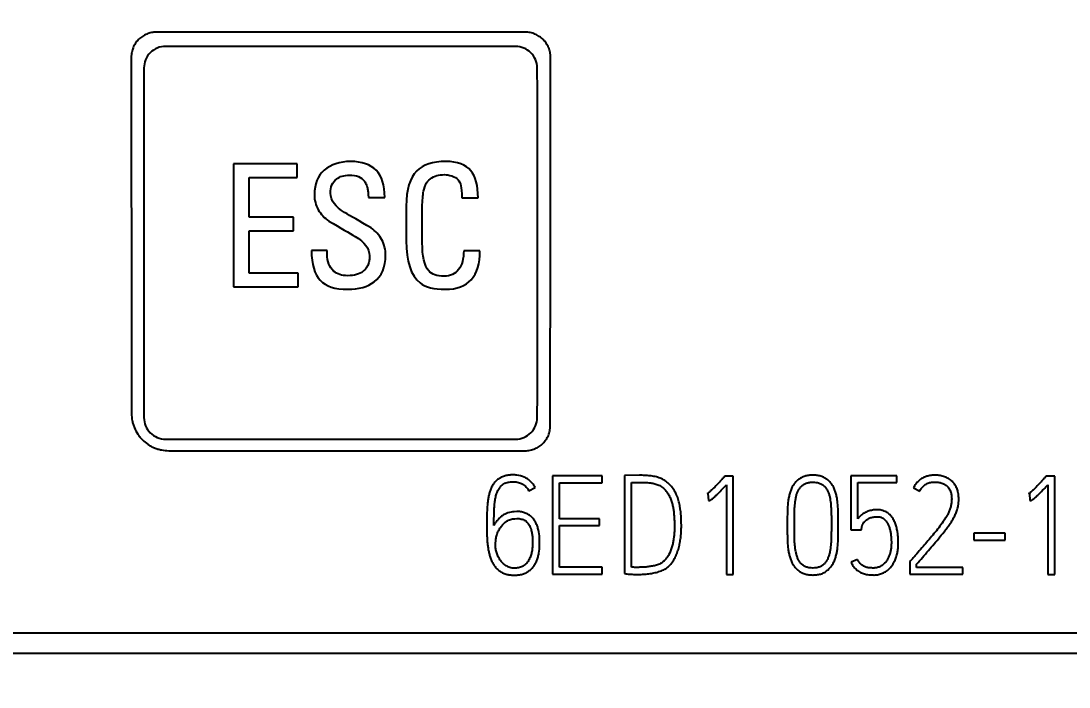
# Model space of a CAD drawing. Extents: x 0 to 420, y 0 to 297.
# Drawn here: x 132.59 to 149.58, y 166.62 to 177.43 of the extents above; entities that cross this region are included whole.
import ezdxf

# ---------------------------------------------------------------- set-up
doc = ezdxf.new("R2010")
doc.units = 0
doc.header["$LTSCALE"] = 23.1
for name, color, linetype in [('10000_FRONT', 7, 'CONTINUOUS'), ('10100_DIM_FRONT', 7, 'CONTINUOUS'), ('10500_FRONT_LABELING', 7, 'CONTINUOUS')]:
    doc.layers.add(name, color=color, linetype=linetype)
doc.styles.get("Standard").update_dxf_attribs({"font": 'txt', "width": 0.8})
doc.dimstyles.new('DIMSTYLE_1', dxfattribs={"dimtxt": 3.5, "dimasz": 3.5, "dimexe": 0.18, "dimexo": 0.0625, "dimgap": 0.09, "dimtad": 1, "dimtxsty": 'STANDARD', "dimcen": 0.09, "dimazin": 3, "dimtp": 0.05, "dimtm": 0.05, "dimtfac": 1, "dimtofl": 0, "dimtmove": 0, "dimatfit": 3, "dimtolj": 1})

# ---------------------------------------------------------------- blocks, each defined once
blk = doc.blocks.new('*D0')
at = {"layer": '10100_DIM_FRONT', "linetype": 'CONTINUOUS'}
for p, q in [((160.829689, 189.646967), (160.829689, 132.601665)), ((89.329689, 150.134374), (89.329689, 132.601665)), ((89.329689, 134.601665), (125.079689, 134.601665)), ((160.829689, 134.601665), (125.079689, 134.601665))]:
    blk.add_line(p, q, dxfattribs=at)
for points in [[(92.829689, 135.101665), (89.329689, 134.601665), (92.829689, 134.101665)], [(157.329689, 134.101665), (160.829689, 134.601665), (157.329689, 135.101665)]]:
    blk.add_solid(points, dxfattribs=at)
at = {"layer": '10100_DIM_FRONT', "linetype": 'CONTINUOUS', "width": 0.660714}
blk.add_text('71,5', height=3.5, dxfattribs=at).set_placement((121.635873, 135.476665))

msp = doc.modelspace()

# ---------------------------------------------------------------- linework, layer by layer
at = {"layer": '10000_FRONT', "color": 7, "linetype": 'CONTINUOUS'}
for p, q in [((140.77, 177.247), (134.79, 177.247)), ((140.613, 177.015), (134.938, 177.015)), ((140.965, 176.28), (140.963, 176.667)), ((140.963, 170.989), (140.965, 171.374)), ((134.938, 170.641), (140.613, 170.641)), ((134.99, 170.454), (140.77, 170.454)), ((131.63, 167.501), (160.83, 167.501)), ((96.03, 167.167), (160.83, 167.167))]:
    msp.add_line(p, q, dxfattribs=at)
for points, knots in [([(134.79, 177.247), (134.763, 177.247), (134.736, 177.244), (134.697, 177.236), (134.684, 177.233), (134.658, 177.225), (134.646, 177.221), (134.609, 177.205), (134.585, 177.193), (134.552, 177.17), (134.541, 177.163), (134.52, 177.145), (134.51, 177.137), (134.482, 177.108), (134.465, 177.088), (134.443, 177.054), (134.436, 177.043), (134.423, 177.019), (134.417, 177.007), (134.407, 176.982), (134.403, 176.97), (134.395, 176.944), (134.392, 176.931), (134.384, 176.892), (134.381, 176.865), (134.381, 176.838)], [0, 0, 0, 0, 0.125, 0.125, 0.1875, 0.1875, 0.25, 0.25, 0.375, 0.375, 0.4375, 0.4375, 0.5, 0.5, 0.625, 0.625, 0.6875, 0.6875, 0.75, 0.75, 0.8125, 0.8125, 0.875, 0.875, 1, 1, 1, 1]), ([(141.178, 176.838), (141.178, 176.865), (141.176, 176.891), (141.168, 176.931), (141.165, 176.944), (141.157, 176.969), (141.152, 176.982), (141.137, 177.019), (141.124, 177.043), (141.102, 177.076), (141.094, 177.087), (141.077, 177.108), (141.068, 177.118), (141.04, 177.146), (141.019, 177.163), (140.986, 177.185), (140.974, 177.192), (140.951, 177.205), (140.939, 177.211), (140.914, 177.221), (140.902, 177.225), (140.876, 177.233), (140.863, 177.236), (140.823, 177.244), (140.797, 177.247), (140.77, 177.247)], [0, 0, 0, 0, 0.125, 0.125, 0.1875, 0.1875, 0.25, 0.25, 0.375, 0.375, 0.4375, 0.4375, 0.5, 0.5, 0.625, 0.625, 0.6875, 0.6875, 0.75, 0.75, 0.8125, 0.8125, 0.875, 0.875, 1, 1, 1, 1]), ([(134.938, 177.015), (134.892, 177.015), (134.846, 177.006), (134.761, 176.971), (134.723, 176.945), (134.626, 176.848), (134.588, 176.757), (134.588, 176.665)], [0, 0, 0, 0, 0.25, 0.25, 0.5, 0.5, 1, 1, 1, 1]), ([(140.963, 176.667), (140.963, 176.713), (140.954, 176.758), (140.918, 176.842), (140.892, 176.881), (140.796, 176.977), (140.705, 177.015), (140.613, 177.015)], [0, 0, 0, 0, 0.25, 0.25, 0.5, 0.5, 1, 1, 1, 1]), ([(134.386, 171.058), (134.386, 171.018), (134.39, 170.979), (134.401, 170.921), (134.406, 170.902), (134.417, 170.864), (134.424, 170.845), (134.447, 170.791), (134.465, 170.756), (134.498, 170.707), (134.51, 170.691), (134.535, 170.66), (134.548, 170.645), (134.59, 170.604), (134.621, 170.579), (134.662, 170.551), (134.67, 170.546), (134.687, 170.535), (134.713, 170.521), (134.74, 170.508), (134.776, 170.493), (134.795, 170.486), (134.823, 170.478), (134.833, 170.475), (134.852, 170.47), (134.862, 170.468), (134.91, 170.458), (134.95, 170.454), (134.99, 170.454)], [0, 0, 0, 0, 0.125, 0.125, 0.1875, 0.1875, 0.25, 0.25, 0.375, 0.375, 0.4375, 0.4375, 0.5, 0.5, 0.625, 0.625, 0.65625, 0.65625, 0.6875, 0.75, 0.75, 0.8125, 0.8125, 0.84375, 0.84375, 0.875, 0.875, 1, 1, 1, 1]), ([(134.588, 170.991), (134.588, 170.945), (134.597, 170.899), (134.632, 170.815), (134.658, 170.776), (134.755, 170.679), (134.845, 170.641), (134.938, 170.641)], [0, 0, 0, 0, 0.25, 0.25, 0.5, 0.5, 1, 1, 1, 1]), ([(140.613, 170.641), (140.659, 170.641), (140.704, 170.65), (140.789, 170.685), (140.827, 170.711), (140.924, 170.807), (140.963, 170.897), (140.963, 170.989)], [0, 0, 0, 0, 0.25, 0.25, 0.5, 0.5, 1, 1, 1, 1]), ([(140.77, 170.454), (140.796, 170.454), (140.823, 170.457), (140.861, 170.465), (140.874, 170.468), (140.899, 170.476), (140.912, 170.48), (140.949, 170.496), (140.972, 170.508), (141.005, 170.53), (141.016, 170.538), (141.036, 170.554), (141.046, 170.563), (141.074, 170.591), (141.091, 170.612), (141.113, 170.645), (141.12, 170.656), (141.132, 170.679), (141.138, 170.691), (141.148, 170.715), (141.152, 170.728), (141.16, 170.753), (141.163, 170.766), (141.171, 170.805), (141.174, 170.831), (141.174, 170.858)], [0, 0, 0, 0, 0.125, 0.125, 0.1875, 0.1875, 0.25, 0.25, 0.375, 0.375, 0.4375, 0.4375, 0.5, 0.5, 0.625, 0.625, 0.6875, 0.6875, 0.75, 0.75, 0.8125, 0.8125, 0.875, 0.875, 1, 1, 1, 1])]:
    msp.add_open_spline(points, degree=3, knots=knots, dxfattribs=at)
for points in [[(134.381, 176.838), (134.382, 174.911), (134.384, 172.984), (134.386, 171.058)], [(141.174, 170.858), (141.176, 172.85), (141.177, 174.844), (141.178, 176.838)], [(134.588, 176.665), (134.588, 174.774), (134.588, 172.882), (134.588, 170.991)], [(140.965, 171.374), (140.965, 173.009), (140.965, 174.645), (140.965, 176.28)]]:
    msp.add_open_spline(points, degree=3, dxfattribs=at)
at = {"layer": '10500_FRONT_LABELING', "color": 7, "linetype": 'CONTINUOUS'}
for p, q in [((136.04, 175.109), (136.04, 173.112)), ((137.069, 175.109), (136.04, 175.109)), ((137.069, 174.888), (137.069, 175.109)), ((136.294, 174.244), (136.294, 174.888)), ((136.294, 174.888), (137.069, 174.888)), ((138.225, 174.565), (138.491, 174.565)), ((139.741, 174.556), (140.004, 174.556)), ((138.839, 174.424), (138.839, 173.86)), ((139.099, 173.83), (139.099, 174.366)), ((137.013, 174.244), (136.294, 174.244)), ((137.013, 174.023), (137.013, 174.244)), ((136.294, 173.333), (136.294, 174.023)), ((136.294, 174.023), (137.013, 174.023)), ((137.558, 173.705), (137.304, 173.705)), ((137.558, 173.648), (137.558, 173.705)), ((140.034, 173.7), (139.771, 173.7)), ((137.085, 173.333), (136.294, 173.333)), ((137.085, 173.112), (137.085, 173.333)), ((136.04, 173.112), (137.085, 173.112)), ((141.211, 170.048), (141.211, 168.452)), ((142.015, 170.048), (141.211, 170.048)), ((141.323, 169.349), (141.323, 169.935)), ((141.323, 169.935), (142.015, 169.935)), ((142.015, 169.935), (142.015, 170.048)), ((142.623, 170.055), (142.376, 170.052)), ((142.376, 170.052), (142.376, 168.459)), ((142.491, 168.563), (142.491, 169.939)), ((142.491, 169.939), (142.668, 169.939)), ((144.001, 170.039), (143.986, 170.021)), ((144.142, 170.039), (144.001, 170.039)), ((144.142, 168.446), (144.142, 170.039)), ((146.048, 170.048), (146.048, 169.169)), ((146.794, 170.048), (146.048, 170.048)), ((146.16, 169.347), (146.16, 169.937)), ((146.16, 169.937), (146.794, 169.937)), ((146.794, 169.937), (146.794, 170.048)), ((149.212, 170.039), (149.197, 170.021)), ((149.354, 170.039), (149.212, 170.039)), ((149.354, 168.446), (149.354, 170.039)), ((140.827, 169.804), (140.931, 169.857)), ((143.717, 169.753), (143.73, 169.757)), ((143.73, 169.757), (143.737, 169.644)), ((144.03, 169.902), (144.03, 168.446)), ((147.063, 169.85), (147.164, 169.799)), ((148.928, 169.753), (148.941, 169.757)), ((148.941, 169.757), (148.948, 169.644)), ((149.241, 169.902), (149.241, 168.446)), ((140.63, 169.467), (140.59, 169.464)), ((140.599, 169.351), (140.635, 169.353)), ((141.973, 169.349), (141.323, 169.349)), ((141.323, 168.563), (141.323, 169.238)), ((141.323, 169.238), (141.973, 169.238)), ((141.973, 169.238), (141.973, 169.349)), ((145.017, 169.258), (145.017, 169.234)), ((145.131, 169.234), (145.131, 169.258)), ((145.732, 169.258), (145.732, 169.234)), ((145.844, 169.234), (145.844, 169.258)), ((146.048, 169.169), (146.218, 169.169)), ((146.218, 169.169), (146.227, 169.218)), ((148.04, 169.116), (148.04, 169.003)), ((148.551, 169.116), (148.04, 169.116)), ((148.551, 169.003), (148.551, 169.116)), ((148.04, 169.003), (148.551, 169.003)), ((142.015, 168.563), (141.323, 168.563)), ((142.015, 168.452), (142.015, 168.563)), ((146.155, 168.69), (146.052, 168.643)), ((147.016, 168.668), (147.002, 168.652)), ((147.002, 168.652), (147.002, 168.448)), ((147.114, 168.559), (147.114, 168.612)), ((147.863, 168.559), (147.114, 168.559)), ((147.863, 168.448), (147.863, 168.559)), ((141.211, 168.452), (142.015, 168.452)), ((144.03, 168.446), (144.142, 168.446)), ((147.002, 168.448), (147.863, 168.448)), ((149.241, 168.446), (149.354, 168.446))]:
    msp.add_line(p, q, dxfattribs=at)
for points in [[(137.937, 175.147), (137.761, 175.147), (137.619, 175.1), (137.511, 175.006)], [(138.352, 175.005), (138.258, 175.1), (138.12, 175.147), (137.937, 175.147)], [(139.481, 175.147), (139.269, 175.147), (139.112, 175.096), (139.011, 174.995)], [(139.889, 174.997), (139.808, 175.097), (139.671, 175.147), (139.481, 175.147)], [(137.511, 175.006), (137.404, 174.913), (137.351, 174.78), (137.351, 174.606)], [(137.611, 174.633), (137.611, 174.735), (137.643, 174.811), (137.708, 174.862)], [(137.708, 174.862), (137.761, 174.905), (137.832, 174.926), (137.918, 174.926)], [(137.918, 174.926), (138.033, 174.926), (138.115, 174.893), (138.163, 174.826)], [(138.491, 174.565), (138.491, 174.765), (138.444, 174.911), (138.352, 175.005)], [(139.011, 174.995), (138.896, 174.881), (138.839, 174.69), (138.839, 174.424)], [(139.156, 174.78), (139.166, 174.809), (139.191, 174.838), (139.232, 174.868)], [(139.232, 174.868), (139.293, 174.912), (139.368, 174.934), (139.459, 174.934)], [(139.459, 174.934), (139.491, 174.934), (139.531, 174.927), (139.578, 174.912)], [(139.578, 174.912), (139.625, 174.897), (139.66, 174.877), (139.68, 174.851)], [(139.68, 174.851), (139.7, 174.827), (139.715, 174.794), (139.725, 174.754)], [(140.004, 174.556), (140.004, 174.756), (139.966, 174.903), (139.889, 174.997)], [(138.163, 174.826), (138.177, 174.807), (138.197, 174.767), (138.215, 174.7), (138.224, 174.633), (138.225, 174.587), (138.225, 174.565)], [(139.116, 174.642), (139.121, 174.67), (139.134, 174.717), (139.156, 174.78)], [(139.725, 174.754), (139.736, 174.715), (139.741, 174.649), (139.741, 174.556)], [(137.351, 174.606), (137.351, 174.564), (137.361, 174.48), (137.408, 174.361), (137.485, 174.261), (137.549, 174.205), (137.583, 174.181)], [(137.841, 174.319), (137.688, 174.409), (137.611, 174.513), (137.611, 174.633)], [(139.099, 174.366), (139.099, 174.479), (139.105, 174.571), (139.116, 174.642)], [(137.583, 174.181), (137.775, 174.07), (137.918, 173.987), (138.013, 173.932)], [(138.272, 174.07), (138.08, 174.181), (137.937, 174.264), (137.841, 174.319)], [(138.504, 173.626), (138.504, 173.669), (138.495, 173.756), (138.449, 173.879), (138.372, 173.985), (138.306, 174.044), (138.272, 174.07)], [(138.013, 173.932), (138.167, 173.841), (138.244, 173.735), (138.244, 173.615)], [(138.839, 173.86), (138.839, 173.524), (138.914, 173.297), (139.065, 173.178)], [(139.203, 173.374), (139.134, 173.456), (139.099, 173.608), (139.099, 173.83)], [(137.304, 173.705), (137.304, 173.479), (137.351, 173.317), (137.444, 173.219)], [(137.662, 173.37), (137.593, 173.429), (137.558, 173.521), (137.558, 173.648)], [(139.771, 173.7), (139.771, 173.568), (139.744, 173.466), (139.688, 173.394)], [(139.893, 173.228), (139.987, 173.333), (140.034, 173.49), (140.034, 173.7)], [(138.244, 173.615), (138.244, 173.591), (138.241, 173.545), (138.224, 173.476), (138.191, 173.414), (138.159, 173.379), (138.141, 173.365)], [(138.319, 173.193), (138.443, 173.287), (138.504, 173.432), (138.504, 173.626)], [(137.89, 173.294), (137.797, 173.294), (137.721, 173.32), (137.662, 173.37)], [(138.141, 173.365), (138.083, 173.318), (137.999, 173.294), (137.89, 173.294)], [(139.456, 173.286), (139.337, 173.286), (139.253, 173.315), (139.203, 173.374)], [(139.688, 173.394), (139.633, 173.322), (139.556, 173.286), (139.456, 173.286)], [(137.444, 173.219), (137.537, 173.122), (137.685, 173.074), (137.888, 173.074)], [(137.888, 173.074), (138.072, 173.074), (138.215, 173.113), (138.319, 173.193)], [(139.065, 173.178), (139.153, 173.108), (139.288, 173.074), (139.47, 173.074)], [(139.47, 173.074), (139.66, 173.074), (139.801, 173.125), (139.893, 173.228)]]:
    msp.add_open_spline(points, degree=3, dxfattribs=at)
for points, knots in [([(140.931, 169.857), (140.921, 169.876), (140.91, 169.893), (140.885, 169.926), (140.871, 169.942), (140.84, 169.971), (140.824, 169.984), (140.789, 170.006), (140.771, 170.016), (140.713, 170.042), (140.673, 170.053), (140.61, 170.06), (140.589, 170.061), (140.548, 170.061), (140.527, 170.06), (140.496, 170.057), (140.486, 170.055), (140.466, 170.052), (140.455, 170.049), (140.425, 170.041), (140.405, 170.034), (140.377, 170.021), (140.368, 170.016), (140.35, 170.006), (140.341, 170), (140.315, 169.982), (140.3, 169.968), (140.271, 169.938), (140.258, 169.921), (140.236, 169.886), (140.226, 169.867), (140.213, 169.839), (140.209, 169.829), (140.202, 169.81), (140.198, 169.8), (140.189, 169.77), (140.183, 169.75), (140.174, 169.71), (140.17, 169.689), (140.164, 169.649), (140.161, 169.628), (140.154, 169.567), (140.151, 169.525), (140.148, 169.442), (140.147, 169.401), (140.146, 169.318), (140.146, 169.276), (140.146, 169.193), (140.147, 169.152), (140.148, 169.09), (140.148, 169.069), (140.15, 169.028), (140.151, 169.007), (140.154, 168.966), (140.156, 168.945), (140.161, 168.904), (140.164, 168.883), (140.171, 168.842), (140.175, 168.821), (140.184, 168.781), (140.189, 168.76), (140.201, 168.72), (140.208, 168.7), (140.224, 168.662), (140.233, 168.643), (140.254, 168.606), (140.266, 168.589), (140.286, 168.564), (140.292, 168.556), (140.307, 168.541), (140.314, 168.534), (140.338, 168.513), (140.355, 168.5), (140.382, 168.484), (140.391, 168.479), (140.41, 168.47), (140.419, 168.465), (140.449, 168.454), (140.469, 168.448), (140.5, 168.442), (140.51, 168.44), (140.531, 168.438), (140.542, 168.437), (140.573, 168.435), (140.594, 168.434), (140.636, 168.436), (140.656, 168.438), (140.687, 168.443), (140.698, 168.445), (140.718, 168.45), (140.728, 168.453), (140.758, 168.463), (140.778, 168.472), (140.815, 168.492), (140.832, 168.504), (140.865, 168.531), (140.88, 168.545), (140.9, 168.57), (140.906, 168.578), (140.918, 168.595), (140.924, 168.604), (140.94, 168.632), (140.949, 168.651), (140.964, 168.69), (140.971, 168.71), (140.981, 168.751), (140.986, 168.771), (140.996, 168.833), (141, 168.874), (141.002, 168.937), (141.002, 168.958), (141.002, 169), (141.001, 169.021), (140.997, 169.084), (140.992, 169.125), (140.978, 169.186), (140.972, 169.207), (140.958, 169.247), (140.95, 169.266), (140.936, 169.294), (140.93, 169.303), (140.919, 169.321), (140.913, 169.33), (140.894, 169.356), (140.88, 169.371), (140.857, 169.392), (140.848, 169.399), (140.831, 169.412), (140.822, 169.418), (140.795, 169.433), (140.775, 169.442), (140.745, 169.451), (140.735, 169.454), (140.714, 169.459), (140.704, 169.461), (140.673, 169.466), (140.652, 169.468), (140.63, 169.467)], [0, 0, 0, 0, 0.015625, 0.015625, 0.03125, 0.03125, 0.046875, 0.046875, 0.0625, 0.0625, 0.09375, 0.09375, 0.109375, 0.109375, 0.125, 0.125, 0.132812, 0.132812, 0.140625, 0.140625, 0.15625, 0.15625, 0.164062, 0.164062, 0.171875, 0.171875, 0.1875, 0.1875, 0.203125, 0.203125, 0.21875, 0.21875, 0.226562, 0.226562, 0.234375, 0.234375, 0.25, 0.25, 0.265625, 0.265625, 0.28125, 0.28125, 0.3125, 0.3125, 0.34375, 0.34375, 0.375, 0.375, 0.40625, 0.40625, 0.421875, 0.421875, 0.4375, 0.4375, 0.453125, 0.453125, 0.46875, 0.46875, 0.484375, 0.484375, 0.5, 0.5, 0.515625, 0.515625, 0.53125, 0.53125, 0.546875, 0.546875, 0.554688, 0.554688, 0.5625, 0.5625, 0.578125, 0.578125, 0.585938, 0.585938, 0.59375, 0.59375, 0.609375, 0.609375, 0.617188, 0.617188, 0.625, 0.625, 0.640625, 0.640625, 0.65625, 0.65625, 0.664062, 0.664062, 0.671875, 0.671875, 0.6875, 0.6875, 0.703125, 0.703125, 0.71875, 0.71875, 0.726562, 0.726562, 0.734375, 0.734375, 0.75, 0.75, 0.765625, 0.765625, 0.78125, 0.78125, 0.8125, 0.8125, 0.828125, 0.828125, 0.84375, 0.84375, 0.875, 0.875, 0.890625, 0.890625, 0.90625, 0.90625, 0.914062, 0.914062, 0.921875, 0.921875, 0.9375, 0.9375, 0.945312, 0.945312, 0.953125, 0.953125, 0.96875, 0.96875, 0.976562, 0.976562, 0.984375, 0.984375, 1, 1, 1, 1]), ([(140.26, 169.242), (140.26, 169.292), (140.261, 169.341), (140.263, 169.415), (140.263, 169.44), (140.265, 169.489), (140.266, 169.513), (140.27, 169.563), (140.272, 169.587), (140.277, 169.636), (140.281, 169.661), (140.291, 169.709), (140.297, 169.733), (140.309, 169.768), (140.313, 169.779), (140.323, 169.802), (140.328, 169.813), (140.34, 169.835), (140.35, 169.85), (140.362, 169.865), (140.37, 169.875), (140.374, 169.879), (140.388, 169.892), (140.397, 169.9), (140.417, 169.914), (140.428, 169.921), (140.451, 169.931), (140.462, 169.935), (140.486, 169.942), (140.498, 169.944), (140.523, 169.948), (140.535, 169.949), (140.56, 169.95), (140.572, 169.951), (140.609, 169.949), (140.634, 169.946), (140.682, 169.933), (140.705, 169.924), (140.738, 169.905), (140.748, 169.898), (140.768, 169.883), (140.777, 169.874), (140.793, 169.856), (140.801, 169.846), (140.816, 169.826), (140.822, 169.815), (140.827, 169.804)], [0, 0, 0, 0, 0.125, 0.125, 0.1875, 0.1875, 0.25, 0.25, 0.3125, 0.3125, 0.375, 0.375, 0.4375, 0.4375, 0.46875, 0.46875, 0.5, 0.5, 0.53125, 0.546875, 0.546875, 0.5625, 0.5625, 0.59375, 0.59375, 0.625, 0.625, 0.65625, 0.65625, 0.6875, 0.6875, 0.71875, 0.71875, 0.75, 0.75, 0.8125, 0.8125, 0.875, 0.875, 0.90625, 0.90625, 0.9375, 0.9375, 0.96875, 0.96875, 1, 1, 1, 1]), ([(142.376, 168.459), (142.39, 168.458), (142.404, 168.456), (142.432, 168.454), (142.446, 168.452), (142.474, 168.45), (142.488, 168.449), (142.516, 168.447), (142.53, 168.447), (142.571, 168.446), (142.599, 168.446), (142.654, 168.447), (142.682, 168.449), (142.737, 168.453), (142.765, 168.456), (142.82, 168.464), (142.848, 168.469), (142.889, 168.478), (142.903, 168.482), (142.93, 168.489), (142.943, 168.493), (142.97, 168.503), (142.983, 168.508), (143.009, 168.52), (143.021, 168.526), (143.046, 168.54), (143.058, 168.548), (143.08, 168.565), (143.091, 168.575), (143.121, 168.604), (143.138, 168.625), (143.163, 168.66), (143.17, 168.672), (143.184, 168.696), (143.191, 168.709), (143.21, 168.746), (143.221, 168.772), (143.241, 168.824), (143.249, 168.851), (143.264, 168.906), (143.27, 168.933), (143.281, 168.988), (143.285, 169.015), (143.292, 169.07), (143.295, 169.098), (143.298, 169.154), (143.299, 169.182), (143.3, 169.238), (143.299, 169.266), (143.298, 169.322), (143.297, 169.35), (143.294, 169.406), (143.292, 169.434), (143.285, 169.489), (143.281, 169.517), (143.274, 169.558), (143.271, 169.572), (143.265, 169.599), (143.262, 169.613), (143.255, 169.64), (143.251, 169.654), (143.243, 169.681), (143.238, 169.694), (143.223, 169.734), (143.211, 169.759), (143.191, 169.796), (143.184, 169.809), (143.169, 169.832), (143.161, 169.844), (143.144, 169.867), (143.135, 169.877), (143.116, 169.898), (143.107, 169.908), (143.086, 169.928), (143.076, 169.937), (143.054, 169.955), (143.042, 169.963), (143.006, 169.986), (142.981, 169.998), (142.942, 170.014), (142.928, 170.018), (142.901, 170.027), (142.888, 170.031), (142.846, 170.04), (142.819, 170.044), (142.763, 170.05), (142.735, 170.051), (142.693, 170.053), (142.679, 170.054), (142.651, 170.055), (142.637, 170.055), (142.623, 170.055)], [0, 0, 0, 0, 0.015625, 0.015625, 0.03125, 0.03125, 0.046875, 0.046875, 0.0625, 0.0625, 0.09375, 0.09375, 0.125, 0.125, 0.15625, 0.15625, 0.1875, 0.1875, 0.203125, 0.203125, 0.21875, 0.21875, 0.234375, 0.234375, 0.25, 0.25, 0.265625, 0.265625, 0.28125, 0.28125, 0.3125, 0.3125, 0.328125, 0.328125, 0.34375, 0.34375, 0.375, 0.375, 0.40625, 0.40625, 0.4375, 0.4375, 0.46875, 0.46875, 0.5, 0.5, 0.53125, 0.53125, 0.5625, 0.5625, 0.59375, 0.59375, 0.625, 0.625, 0.65625, 0.65625, 0.671875, 0.671875, 0.6875, 0.6875, 0.703125, 0.703125, 0.71875, 0.71875, 0.75, 0.75, 0.765625, 0.765625, 0.78125, 0.78125, 0.796875, 0.796875, 0.8125, 0.8125, 0.828125, 0.828125, 0.84375, 0.84375, 0.875, 0.875, 0.890625, 0.890625, 0.90625, 0.90625, 0.9375, 0.9375, 0.96875, 0.96875, 0.984375, 0.984375, 1, 1, 1, 1]), ([(142.668, 169.939), (142.69, 169.939), (142.713, 169.939), (142.759, 169.936), (142.781, 169.935), (142.826, 169.929), (142.848, 169.925), (142.882, 169.915), (142.893, 169.912), (142.914, 169.904), (142.925, 169.899), (142.945, 169.89), (142.955, 169.884), (142.975, 169.873), (142.985, 169.866), (143.012, 169.845), (143.029, 169.83), (143.058, 169.795), (143.071, 169.776), (143.095, 169.737), (143.106, 169.717), (143.125, 169.676), (143.133, 169.654), (143.143, 169.621), (143.146, 169.61), (143.152, 169.588), (143.155, 169.577), (143.163, 169.544), (143.167, 169.522), (143.174, 169.477), (143.176, 169.455), (143.18, 169.41), (143.182, 169.387), (143.184, 169.342), (143.186, 169.32), (143.187, 169.275), (143.188, 169.252), (143.188, 169.207), (143.187, 169.184), (143.186, 169.139), (143.184, 169.116), (143.18, 169.071), (143.177, 169.049), (143.171, 169.004), (143.167, 168.982), (143.158, 168.938), (143.152, 168.916), (143.133, 168.85), (143.118, 168.808), (143.086, 168.747), (143.074, 168.728), (143.047, 168.691), (143.032, 168.674), (143.011, 168.655), (143.006, 168.652), (142.997, 168.645), (142.984, 168.635), (142.969, 168.626), (142.949, 168.616), (142.938, 168.612), (142.917, 168.604), (142.906, 168.6), (142.873, 168.59), (142.851, 168.585), (142.807, 168.577), (142.762, 168.569), (142.717, 168.565), (142.683, 168.563), (142.672, 168.563), (142.649, 168.562), (142.638, 168.562), (142.604, 168.561), (142.581, 168.561), (142.547, 168.561), (142.536, 168.561), (142.513, 168.562), (142.502, 168.562), (142.491, 168.563)], [0, 0, 0, 0, 0.03125, 0.03125, 0.0625, 0.0625, 0.09375, 0.09375, 0.109375, 0.109375, 0.125, 0.125, 0.140625, 0.140625, 0.15625, 0.15625, 0.1875, 0.1875, 0.21875, 0.21875, 0.25, 0.25, 0.28125, 0.28125, 0.296875, 0.296875, 0.3125, 0.3125, 0.34375, 0.34375, 0.375, 0.375, 0.40625, 0.40625, 0.4375, 0.4375, 0.46875, 0.46875, 0.5, 0.5, 0.53125, 0.53125, 0.5625, 0.5625, 0.59375, 0.59375, 0.625, 0.625, 0.6875, 0.6875, 0.71875, 0.71875, 0.75, 0.75, 0.757812, 0.757812, 0.765625, 0.78125, 0.78125, 0.796875, 0.796875, 0.8125, 0.8125, 0.84375, 0.84375, 0.875, 0.90625, 0.90625, 0.921875, 0.921875, 0.9375, 0.9375, 0.96875, 0.96875, 0.984375, 0.984375, 1, 1, 1, 1]), ([(143.986, 170.021), (143.975, 170.009), (143.964, 169.998), (143.943, 169.975), (143.932, 169.963), (143.9, 169.928), (143.878, 169.905), (143.834, 169.859), (143.812, 169.836), (143.777, 169.803), (143.766, 169.793), (143.748, 169.777), (143.742, 169.772), (143.73, 169.762), (143.723, 169.757), (143.717, 169.753)], [0, 0, 0, 0, 0.125, 0.125, 0.25, 0.25, 0.5, 0.5, 0.75, 0.75, 0.875, 0.875, 0.9375, 0.9375, 1, 1, 1, 1]), ([(145.844, 169.258), (145.844, 169.3), (145.843, 169.343), (145.842, 169.427), (145.842, 169.47), (145.838, 169.554), (145.835, 169.596), (145.827, 169.659), (145.824, 169.68), (145.816, 169.722), (145.811, 169.743), (145.799, 169.785), (145.792, 169.805), (145.776, 169.845), (145.767, 169.864), (145.75, 169.892), (145.744, 169.901), (145.732, 169.918), (145.725, 169.927), (145.704, 169.951), (145.689, 169.966), (145.664, 169.987), (145.655, 169.993), (145.637, 170.005), (145.628, 170.011), (145.599, 170.025), (145.58, 170.033), (145.548, 170.043), (145.538, 170.045), (145.517, 170.05), (145.506, 170.051), (145.474, 170.056), (145.453, 170.057), (145.41, 170.057), (145.388, 170.056), (145.346, 170.05), (145.325, 170.046), (145.283, 170.034), (145.263, 170.026), (145.225, 170.006), (145.207, 169.994), (145.182, 169.973), (145.174, 169.966), (145.158, 169.951), (145.151, 169.943), (145.137, 169.927), (145.131, 169.918), (145.118, 169.901), (145.112, 169.892), (145.095, 169.864), (145.086, 169.845), (145.07, 169.805), (145.063, 169.785), (145.051, 169.744), (145.046, 169.723), (145.037, 169.681), (145.034, 169.66), (145.025, 169.597), (145.022, 169.555), (145.018, 169.47), (145.018, 169.428), (145.017, 169.343), (145.017, 169.3), (145.017, 169.258)], [0, 0, 0, 0, 0.0625, 0.0625, 0.125, 0.125, 0.1875, 0.1875, 0.21875, 0.21875, 0.25, 0.25, 0.28125, 0.28125, 0.3125, 0.3125, 0.328125, 0.328125, 0.34375, 0.34375, 0.375, 0.375, 0.390625, 0.390625, 0.40625, 0.40625, 0.4375, 0.4375, 0.453125, 0.453125, 0.46875, 0.46875, 0.5, 0.5, 0.53125, 0.53125, 0.5625, 0.5625, 0.59375, 0.59375, 0.625, 0.625, 0.640625, 0.640625, 0.65625, 0.65625, 0.671875, 0.671875, 0.6875, 0.6875, 0.71875, 0.71875, 0.75, 0.75, 0.78125, 0.78125, 0.8125, 0.8125, 0.875, 0.875, 0.9375, 0.9375, 1, 1, 1, 1]), ([(145.131, 169.258), (145.131, 169.293), (145.131, 169.328), (145.132, 169.398), (145.132, 169.434), (145.134, 169.486), (145.135, 169.504), (145.137, 169.539), (145.138, 169.556), (145.141, 169.591), (145.143, 169.609), (145.147, 169.644), (145.15, 169.661), (145.156, 169.696), (145.16, 169.713), (145.17, 169.746), (145.175, 169.763), (145.185, 169.787), (145.188, 169.795), (145.196, 169.811), (145.201, 169.819), (145.215, 169.842), (145.225, 169.856), (145.243, 169.876), (145.25, 169.882), (145.263, 169.893), (145.27, 169.899), (145.284, 169.909), (145.292, 169.913), (145.308, 169.921), (145.316, 169.925), (145.341, 169.933), (145.359, 169.937), (145.385, 169.941), (145.394, 169.942), (145.412, 169.943), (145.42, 169.944), (145.447, 169.944), (145.464, 169.943), (145.491, 169.939), (145.499, 169.938), (145.517, 169.934), (145.525, 169.931), (145.551, 169.923), (145.567, 169.915), (145.59, 169.901), (145.597, 169.896), (145.61, 169.884), (145.617, 169.878), (145.629, 169.865), (145.634, 169.858), (145.645, 169.843), (145.65, 169.836), (145.664, 169.813), (145.672, 169.798), (145.686, 169.765), (145.692, 169.748), (145.702, 169.714), (145.706, 169.697), (145.713, 169.662), (145.715, 169.645), (145.72, 169.61), (145.721, 169.593), (145.724, 169.558), (145.726, 169.54), (145.728, 169.505), (145.728, 169.487), (145.73, 169.434), (145.731, 169.399), (145.731, 169.329), (145.732, 169.293), (145.732, 169.258)], [0, 0, 0, 0, 0.0625, 0.0625, 0.125, 0.125, 0.15625, 0.15625, 0.1875, 0.1875, 0.21875, 0.21875, 0.25, 0.25, 0.28125, 0.28125, 0.3125, 0.3125, 0.328125, 0.328125, 0.34375, 0.34375, 0.375, 0.375, 0.390625, 0.390625, 0.40625, 0.40625, 0.421875, 0.421875, 0.4375, 0.4375, 0.46875, 0.46875, 0.484375, 0.484375, 0.5, 0.5, 0.53125, 0.53125, 0.546875, 0.546875, 0.5625, 0.5625, 0.59375, 0.59375, 0.609375, 0.609375, 0.625, 0.625, 0.640625, 0.640625, 0.65625, 0.65625, 0.6875, 0.6875, 0.71875, 0.71875, 0.75, 0.75, 0.78125, 0.78125, 0.8125, 0.8125, 0.84375, 0.84375, 0.875, 0.875, 0.9375, 0.9375, 1, 1, 1, 1]), ([(147.164, 169.799), (147.173, 169.818), (147.184, 169.836), (147.203, 169.86), (147.21, 169.867), (147.225, 169.882), (147.241, 169.895), (147.258, 169.907), (147.276, 169.917), (147.285, 169.922), (147.314, 169.934), (147.334, 169.939), (147.365, 169.943), (147.375, 169.945), (147.396, 169.946), (147.406, 169.946), (147.437, 169.946), (147.457, 169.944), (147.488, 169.938), (147.498, 169.936), (147.518, 169.931), (147.528, 169.927), (147.547, 169.92), (147.556, 169.915), (147.57, 169.907), (147.574, 169.905), (147.583, 169.899), (147.587, 169.896), (147.599, 169.886), (147.607, 169.88), (147.621, 169.865), (147.628, 169.857), (147.64, 169.84), (147.645, 169.831), (147.655, 169.812), (147.659, 169.803), (147.666, 169.783), (147.669, 169.773), (147.674, 169.753), (147.676, 169.743), (147.679, 169.723), (147.68, 169.713), (147.681, 169.692), (147.682, 169.682), (147.681, 169.651), (147.68, 169.63), (147.675, 169.589), (147.671, 169.569), (147.664, 169.539), (147.661, 169.529), (147.656, 169.509), (147.652, 169.5), (147.642, 169.471), (147.633, 169.452), (147.615, 169.416), (147.604, 169.398), (147.583, 169.363), (147.572, 169.346), (147.537, 169.295), (147.514, 169.262), (147.465, 169.196), (147.44, 169.164), (147.389, 169.101), (147.362, 169.069), (147.31, 169.007), (147.283, 168.976), (147.23, 168.914), (147.204, 168.883), (147.15, 168.821), (147.123, 168.791), (147.083, 168.745), (147.07, 168.729), (147.043, 168.698), (147.029, 168.683), (147.016, 168.668)], [0, 0, 0, 0, 0.03125, 0.03125, 0.046875, 0.046875, 0.0625, 0.078125, 0.078125, 0.09375, 0.09375, 0.125, 0.125, 0.140625, 0.140625, 0.15625, 0.15625, 0.1875, 0.1875, 0.203125, 0.203125, 0.21875, 0.21875, 0.234375, 0.234375, 0.242188, 0.242188, 0.25, 0.25, 0.265625, 0.265625, 0.28125, 0.28125, 0.296875, 0.296875, 0.3125, 0.3125, 0.328125, 0.328125, 0.34375, 0.34375, 0.359375, 0.359375, 0.375, 0.375, 0.40625, 0.40625, 0.4375, 0.4375, 0.453125, 0.453125, 0.46875, 0.46875, 0.5, 0.5, 0.53125, 0.53125, 0.5625, 0.5625, 0.625, 0.625, 0.6875, 0.6875, 0.75, 0.75, 0.8125, 0.8125, 0.875, 0.875, 0.9375, 0.9375, 0.96875, 0.96875, 1, 1, 1, 1]), ([(147.114, 168.612), (147.146, 168.649), (147.177, 168.686), (147.24, 168.759), (147.272, 168.796), (147.335, 168.869), (147.366, 168.906), (147.429, 168.98), (147.46, 169.017), (147.521, 169.092), (147.552, 169.129), (147.596, 169.187), (147.61, 169.206), (147.639, 169.246), (147.653, 169.265), (147.68, 169.306), (147.693, 169.326), (147.717, 169.368), (147.729, 169.389), (147.744, 169.422), (147.749, 169.433), (147.758, 169.456), (147.762, 169.467), (147.77, 169.49), (147.773, 169.502), (147.779, 169.526), (147.782, 169.537), (147.789, 169.573), (147.792, 169.597), (147.796, 169.645), (147.796, 169.669), (147.795, 169.706), (147.794, 169.718), (147.791, 169.742), (147.789, 169.754), (147.783, 169.79), (147.777, 169.814), (147.764, 169.848), (147.759, 169.86), (147.748, 169.881), (147.742, 169.892), (147.729, 169.912), (147.721, 169.922), (147.706, 169.94), (147.697, 169.949), (147.68, 169.967), (147.671, 169.975), (147.651, 169.989), (147.641, 169.996), (147.62, 170.008), (147.609, 170.013), (147.587, 170.023), (147.576, 170.028), (147.541, 170.04), (147.518, 170.046), (147.482, 170.052), (147.47, 170.054), (147.445, 170.056), (147.433, 170.056), (147.397, 170.057), (147.372, 170.056), (147.336, 170.052), (147.324, 170.05), (147.3, 170.045), (147.288, 170.042), (147.253, 170.031), (147.231, 170.022), (147.199, 170.004), (147.189, 169.997), (147.169, 169.983), (147.15, 169.968), (147.132, 169.951), (147.116, 169.933), (147.108, 169.923), (147.086, 169.894), (147.073, 169.873), (147.063, 169.85)], [0, 0, 0, 0, 0.0625, 0.0625, 0.125, 0.125, 0.1875, 0.1875, 0.25, 0.25, 0.3125, 0.3125, 0.34375, 0.34375, 0.375, 0.375, 0.40625, 0.40625, 0.4375, 0.4375, 0.453125, 0.453125, 0.46875, 0.46875, 0.484375, 0.484375, 0.5, 0.5, 0.53125, 0.53125, 0.5625, 0.5625, 0.578125, 0.578125, 0.59375, 0.59375, 0.625, 0.625, 0.640625, 0.640625, 0.65625, 0.65625, 0.671875, 0.671875, 0.6875, 0.6875, 0.703125, 0.703125, 0.71875, 0.71875, 0.734375, 0.734375, 0.75, 0.75, 0.78125, 0.78125, 0.796875, 0.796875, 0.8125, 0.8125, 0.84375, 0.84375, 0.859375, 0.859375, 0.875, 0.875, 0.90625, 0.90625, 0.921875, 0.921875, 0.9375, 0.953125, 0.953125, 0.96875, 0.96875, 1, 1, 1, 1]), ([(149.197, 170.021), (149.186, 170.009), (149.175, 169.998), (149.154, 169.975), (149.143, 169.963), (149.111, 169.928), (149.089, 169.905), (149.045, 169.859), (149.023, 169.836), (148.989, 169.803), (148.977, 169.793), (148.959, 169.777), (148.953, 169.772), (148.941, 169.762), (148.934, 169.757), (148.928, 169.753)], [0, 0, 0, 0, 0.125, 0.125, 0.25, 0.25, 0.5, 0.5, 0.75, 0.75, 0.875, 0.875, 0.9375, 0.9375, 1, 1, 1, 1]), ([(143.737, 169.644), (143.741, 169.644), (143.745, 169.645), (143.753, 169.646), (143.757, 169.647), (143.765, 169.65), (143.769, 169.652), (143.776, 169.656), (143.779, 169.658), (143.79, 169.665), (143.796, 169.67), (143.809, 169.681), (143.815, 169.686), (143.834, 169.702), (143.846, 169.713), (143.87, 169.736), (143.882, 169.748), (143.917, 169.782), (143.94, 169.806), (143.985, 169.854), (144.008, 169.878), (144.03, 169.902)], [0, 0, 0, 0, 0.03125, 0.03125, 0.0625, 0.0625, 0.09375, 0.09375, 0.125, 0.125, 0.1875, 0.1875, 0.25, 0.25, 0.375, 0.375, 0.5, 0.5, 0.75, 0.75, 1, 1, 1, 1]), ([(148.948, 169.644), (148.952, 169.644), (148.956, 169.645), (148.964, 169.646), (148.968, 169.647), (148.976, 169.65), (148.98, 169.652), (148.987, 169.656), (148.99, 169.658), (149.001, 169.665), (149.007, 169.67), (149.02, 169.681), (149.026, 169.686), (149.045, 169.702), (149.057, 169.713), (149.081, 169.736), (149.093, 169.748), (149.128, 169.782), (149.151, 169.806), (149.196, 169.854), (149.219, 169.878), (149.241, 169.902)], [0, 0, 0, 0, 0.03125, 0.03125, 0.0625, 0.0625, 0.09375, 0.09375, 0.125, 0.125, 0.1875, 0.1875, 0.25, 0.25, 0.375, 0.375, 0.5, 0.5, 0.75, 0.75, 1, 1, 1, 1]), ([(140.59, 169.464), (140.555, 169.462), (140.521, 169.456), (140.472, 169.439), (140.456, 169.432), (140.425, 169.417), (140.41, 169.408), (140.382, 169.388), (140.369, 169.377), (140.343, 169.353), (140.331, 169.34), (140.314, 169.321), (140.308, 169.315), (140.297, 169.301), (140.292, 169.295), (140.277, 169.273), (140.268, 169.258), (140.26, 169.242)], [0, 0, 0, 0, 0.25, 0.25, 0.375, 0.375, 0.5, 0.5, 0.625, 0.625, 0.75, 0.75, 0.8125, 0.8125, 0.875, 0.875, 1, 1, 1, 1]), ([(146.052, 168.643), (146.062, 168.622), (146.073, 168.602), (146.092, 168.573), (146.099, 168.564), (146.114, 168.546), (146.122, 168.538), (146.14, 168.522), (146.149, 168.514), (146.168, 168.501), (146.177, 168.494), (146.197, 168.482), (146.208, 168.477), (146.229, 168.467), (146.24, 168.463), (146.262, 168.455), (146.273, 168.452), (146.296, 168.446), (146.308, 168.444), (146.331, 168.441), (146.343, 168.44), (146.366, 168.439), (146.378, 168.438), (146.401, 168.437), (146.413, 168.437), (146.437, 168.437), (146.448, 168.438), (146.472, 168.441), (146.483, 168.442), (146.507, 168.447), (146.518, 168.45), (146.552, 168.461), (146.574, 168.47), (146.605, 168.487), (146.615, 168.494), (146.634, 168.507), (146.644, 168.514), (146.661, 168.53), (146.67, 168.538), (146.686, 168.555), (146.694, 168.564), (146.716, 168.592), (146.729, 168.612), (146.752, 168.653), (146.762, 168.674), (146.775, 168.707), (146.779, 168.718), (146.787, 168.74), (146.79, 168.752), (146.799, 168.786), (146.804, 168.808), (146.811, 168.855), (146.813, 168.878), (146.816, 168.925), (146.817, 168.949), (146.816, 168.996), (146.814, 169.043), (146.81, 169.089), (146.804, 169.136), (146.8, 169.159), (146.79, 169.205), (146.783, 169.228), (146.768, 169.273), (146.76, 169.295), (146.744, 169.327), (146.738, 169.337), (146.726, 169.358), (146.72, 169.367), (146.699, 169.396), (146.683, 169.413), (146.661, 169.433), (146.656, 169.437), (146.647, 169.444), (146.642, 169.447), (146.627, 169.457), (146.617, 169.463), (146.595, 169.473), (146.584, 169.478), (146.561, 169.485), (146.55, 169.488), (146.527, 169.492), (146.515, 169.493), (146.491, 169.495), (146.479, 169.496), (146.455, 169.495), (146.444, 169.495), (146.42, 169.493), (146.408, 169.491), (146.385, 169.488), (146.374, 169.485), (146.351, 169.48), (146.339, 169.476), (146.316, 169.469), (146.305, 169.464), (146.284, 169.454), (146.274, 169.449), (146.253, 169.437), (146.243, 169.43), (146.224, 169.416), (146.215, 169.408), (146.198, 169.392), (146.19, 169.384), (146.174, 169.366), (146.166, 169.357), (146.16, 169.347)], [0, 0, 0, 0, 0.03125, 0.03125, 0.046875, 0.046875, 0.0625, 0.0625, 0.078125, 0.078125, 0.09375, 0.09375, 0.109375, 0.109375, 0.125, 0.125, 0.140625, 0.140625, 0.15625, 0.15625, 0.171875, 0.171875, 0.1875, 0.1875, 0.203125, 0.203125, 0.21875, 0.21875, 0.234375, 0.234375, 0.25, 0.25, 0.28125, 0.28125, 0.296875, 0.296875, 0.3125, 0.3125, 0.328125, 0.328125, 0.34375, 0.34375, 0.375, 0.375, 0.40625, 0.40625, 0.421875, 0.421875, 0.4375, 0.4375, 0.46875, 0.46875, 0.5, 0.5, 0.53125, 0.53125, 0.5625, 0.59375, 0.59375, 0.625, 0.625, 0.65625, 0.65625, 0.6875, 0.6875, 0.703125, 0.703125, 0.71875, 0.71875, 0.75, 0.75, 0.757812, 0.757812, 0.765625, 0.765625, 0.78125, 0.78125, 0.796875, 0.796875, 0.8125, 0.8125, 0.828125, 0.828125, 0.84375, 0.84375, 0.859375, 0.859375, 0.875, 0.875, 0.890625, 0.890625, 0.90625, 0.90625, 0.921875, 0.921875, 0.9375, 0.9375, 0.953125, 0.953125, 0.96875, 0.96875, 0.984375, 0.984375, 1, 1, 1, 1]), ([(140.635, 169.353), (140.646, 169.354), (140.658, 169.354), (140.681, 169.351), (140.692, 169.348), (140.715, 169.343), (140.726, 169.339), (140.747, 169.331), (140.757, 169.325), (140.777, 169.313), (140.786, 169.305), (140.803, 169.289), (140.81, 169.281), (140.824, 169.262), (140.83, 169.252), (140.841, 169.232), (140.846, 169.221), (140.855, 169.2), (140.859, 169.189), (140.866, 169.167), (140.868, 169.156), (140.876, 169.122), (140.88, 169.099), (140.885, 169.054), (140.887, 169.031), (140.888, 168.996), (140.888, 168.985), (140.888, 168.962), (140.888, 168.95), (140.887, 168.916), (140.885, 168.893), (140.88, 168.847), (140.877, 168.824), (140.87, 168.791), (140.867, 168.78), (140.861, 168.757), (140.857, 168.746), (140.845, 168.714), (140.835, 168.693), (140.817, 168.663), (140.81, 168.653), (140.796, 168.635), (140.788, 168.627), (140.772, 168.61), (140.763, 168.603), (140.749, 168.592), (140.745, 168.588), (140.735, 168.582), (140.73, 168.579), (140.714, 168.571), (140.704, 168.566), (140.682, 168.559), (140.67, 168.556), (140.636, 168.549), (140.613, 168.547), (140.578, 168.548), (140.567, 168.549), (140.543, 168.552), (140.532, 168.555), (140.51, 168.561), (140.499, 168.565), (140.478, 168.576), (140.468, 168.581), (140.448, 168.594), (140.439, 168.601), (140.421, 168.616), (140.412, 168.623), (140.395, 168.639), (140.387, 168.648), (140.372, 168.666), (140.365, 168.675), (140.345, 168.704), (140.334, 168.724), (140.315, 168.767), (140.307, 168.789), (140.298, 168.822), (140.295, 168.833), (140.291, 168.856), (140.29, 168.868), (140.287, 168.903), (140.287, 168.926), (140.289, 168.972), (140.291, 168.995), (140.295, 169.029), (140.297, 169.041), (140.302, 169.063), (140.305, 169.075), (140.314, 169.108), (140.323, 169.13), (140.338, 169.161), (140.343, 169.171), (140.356, 169.19), (140.362, 169.2), (140.376, 169.219), (140.383, 169.228), (140.398, 169.246), (140.405, 169.255), (140.421, 169.272), (140.429, 169.28), (140.443, 169.291), (140.447, 169.295), (140.456, 169.302), (140.461, 169.306), (140.486, 169.322), (140.507, 169.332), (140.541, 169.342), (140.552, 169.345), (140.575, 169.349), (140.587, 169.35), (140.599, 169.351)], [0, 0, 0, 0, 0.015625, 0.015625, 0.03125, 0.03125, 0.046875, 0.046875, 0.0625, 0.0625, 0.078125, 0.078125, 0.09375, 0.09375, 0.109375, 0.109375, 0.125, 0.125, 0.140625, 0.140625, 0.15625, 0.15625, 0.1875, 0.1875, 0.21875, 0.21875, 0.234375, 0.234375, 0.25, 0.25, 0.28125, 0.28125, 0.3125, 0.3125, 0.328125, 0.328125, 0.34375, 0.34375, 0.375, 0.375, 0.390625, 0.390625, 0.40625, 0.40625, 0.421875, 0.421875, 0.429688, 0.429688, 0.4375, 0.4375, 0.453125, 0.453125, 0.46875, 0.46875, 0.5, 0.5, 0.515625, 0.515625, 0.53125, 0.53125, 0.546875, 0.546875, 0.5625, 0.5625, 0.578125, 0.578125, 0.59375, 0.59375, 0.609375, 0.609375, 0.625, 0.625, 0.65625, 0.65625, 0.6875, 0.6875, 0.703125, 0.703125, 0.71875, 0.71875, 0.75, 0.75, 0.78125, 0.78125, 0.796875, 0.796875, 0.8125, 0.8125, 0.84375, 0.84375, 0.859375, 0.859375, 0.875, 0.875, 0.890625, 0.890625, 0.90625, 0.90625, 0.921875, 0.921875, 0.929688, 0.929688, 0.9375, 0.9375, 0.96875, 0.96875, 0.984375, 0.984375, 1, 1, 1, 1]), ([(145.017, 169.234), (145.017, 169.191), (145.017, 169.149), (145.018, 169.065), (145.018, 169.023), (145.022, 168.939), (145.025, 168.897), (145.034, 168.834), (145.037, 168.813), (145.046, 168.772), (145.051, 168.751), (145.063, 168.71), (145.07, 168.69), (145.086, 168.65), (145.095, 168.631), (145.112, 168.603), (145.118, 168.594), (145.13, 168.577), (145.137, 168.568), (145.151, 168.552), (145.158, 168.545), (145.174, 168.53), (145.182, 168.523), (145.198, 168.509), (145.207, 168.502), (145.224, 168.49), (145.233, 168.484), (145.261, 168.469), (145.281, 168.461), (145.323, 168.448), (145.343, 168.444), (145.386, 168.438), (145.407, 168.437), (145.439, 168.437), (145.45, 168.437), (145.471, 168.438), (145.482, 168.439), (145.514, 168.443), (145.534, 168.447), (145.565, 168.456), (145.575, 168.46), (145.595, 168.468), (145.605, 168.472), (145.633, 168.487), (145.651, 168.499), (145.676, 168.52), (145.684, 168.527), (145.699, 168.542), (145.706, 168.55), (145.727, 168.574), (145.74, 168.592), (145.757, 168.619), (145.762, 168.629), (145.772, 168.648), (145.776, 168.657), (145.789, 168.687), (145.796, 168.707), (145.808, 168.747), (145.813, 168.768), (145.822, 168.81), (145.826, 168.831), (145.835, 168.894), (145.838, 168.937), (145.842, 169.021), (145.842, 169.064), (145.843, 169.149), (145.844, 169.191), (145.844, 169.234)], [0, 0, 0, 0, 0.0625, 0.0625, 0.125, 0.125, 0.1875, 0.1875, 0.21875, 0.21875, 0.25, 0.25, 0.28125, 0.28125, 0.3125, 0.3125, 0.328125, 0.328125, 0.34375, 0.34375, 0.359375, 0.359375, 0.375, 0.375, 0.390625, 0.390625, 0.40625, 0.40625, 0.4375, 0.4375, 0.46875, 0.46875, 0.5, 0.5, 0.515625, 0.515625, 0.53125, 0.53125, 0.5625, 0.5625, 0.578125, 0.578125, 0.59375, 0.59375, 0.625, 0.625, 0.640625, 0.640625, 0.65625, 0.65625, 0.6875, 0.6875, 0.703125, 0.703125, 0.71875, 0.71875, 0.75, 0.75, 0.78125, 0.78125, 0.8125, 0.8125, 0.875, 0.875, 0.9375, 0.9375, 1, 1, 1, 1]), ([(145.732, 169.234), (145.732, 169.198), (145.731, 169.163), (145.73, 169.093), (145.73, 169.058), (145.728, 169.005), (145.727, 168.988), (145.725, 168.953), (145.724, 168.935), (145.719, 168.883), (145.714, 168.848), (145.703, 168.797), (145.699, 168.78), (145.689, 168.746), (145.684, 168.729), (145.673, 168.705), (145.67, 168.697), (145.662, 168.681), (145.658, 168.673), (145.648, 168.658), (145.643, 168.651), (145.633, 168.637), (145.628, 168.63), (145.616, 168.617), (145.61, 168.611), (145.596, 168.6), (145.589, 168.594), (145.567, 168.579), (145.552, 168.572), (145.518, 168.56), (145.501, 168.556), (145.466, 168.551), (145.448, 168.55), (145.413, 168.55), (145.395, 168.551), (145.369, 168.555), (145.36, 168.556), (145.343, 168.56), (145.335, 168.563), (145.309, 168.571), (145.294, 168.579), (145.271, 168.594), (145.264, 168.599), (145.251, 168.611), (145.245, 168.617), (145.233, 168.63), (145.227, 168.637), (145.217, 168.651), (145.212, 168.659), (145.198, 168.681), (145.191, 168.697), (145.178, 168.73), (145.172, 168.747), (145.163, 168.781), (145.159, 168.798), (145.148, 168.849), (145.144, 168.884), (145.139, 168.936), (145.137, 168.953), (145.135, 168.988), (145.134, 169.005), (145.132, 169.058), (145.132, 169.093), (145.131, 169.163), (145.131, 169.198), (145.131, 169.234)], [0, 0, 0, 0, 0.0625, 0.0625, 0.125, 0.125, 0.15625, 0.15625, 0.1875, 0.1875, 0.25, 0.25, 0.28125, 0.28125, 0.3125, 0.3125, 0.328125, 0.328125, 0.34375, 0.34375, 0.359375, 0.359375, 0.375, 0.375, 0.390625, 0.390625, 0.40625, 0.40625, 0.4375, 0.4375, 0.46875, 0.46875, 0.5, 0.5, 0.53125, 0.53125, 0.546875, 0.546875, 0.5625, 0.5625, 0.59375, 0.59375, 0.609375, 0.609375, 0.625, 0.625, 0.640625, 0.640625, 0.65625, 0.65625, 0.6875, 0.6875, 0.71875, 0.71875, 0.75, 0.75, 0.8125, 0.8125, 0.84375, 0.84375, 0.875, 0.875, 0.9375, 0.9375, 1, 1, 1, 1]), ([(146.227, 169.218), (146.227, 169.223), (146.228, 169.227), (146.231, 169.236), (146.232, 169.24), (146.237, 169.253), (146.24, 169.262), (146.249, 169.277), (146.254, 169.285), (146.266, 169.299), (146.272, 169.306), (146.284, 169.319), (146.291, 169.325), (146.306, 169.335), (146.314, 169.34), (146.337, 169.354), (146.353, 169.362), (146.379, 169.371), (146.388, 169.373), (146.406, 169.377), (146.414, 169.378), (146.441, 169.381), (146.459, 169.383), (146.486, 169.382), (146.496, 169.382), (146.514, 169.379), (146.523, 169.378), (146.536, 169.374), (146.54, 169.373), (146.548, 169.369), (146.553, 169.367), (146.565, 169.361), (146.573, 169.356), (146.587, 169.345), (146.593, 169.339), (146.606, 169.326), (146.612, 169.319), (146.623, 169.305), (146.628, 169.297), (146.637, 169.282), (146.642, 169.274), (146.654, 169.25), (146.661, 169.233), (146.673, 169.199), (146.678, 169.182), (146.687, 169.147), (146.69, 169.129), (146.696, 169.094), (146.698, 169.076), (146.701, 169.04), (146.702, 169.023), (146.704, 168.987), (146.704, 168.969), (146.704, 168.933), (146.703, 168.915), (146.7, 168.879), (146.698, 168.861), (146.691, 168.826), (146.687, 168.808), (146.678, 168.774), (146.672, 168.757), (146.658, 168.723), (146.651, 168.707), (146.633, 168.676), (146.623, 168.661), (146.606, 168.639), (146.6, 168.633), (146.587, 168.62), (146.574, 168.607), (146.56, 168.597), (146.545, 168.586), (146.537, 168.582), (146.513, 168.569), (146.496, 168.562), (146.47, 168.556), (146.461, 168.554), (146.443, 168.551), (146.434, 168.551), (146.416, 168.55), (146.407, 168.55), (146.389, 168.551), (146.38, 168.551), (146.362, 168.552), (146.353, 168.553), (146.335, 168.555), (146.326, 168.556), (146.3, 168.562), (146.283, 168.568), (146.258, 168.58), (146.25, 168.584), (146.235, 168.594), (146.228, 168.599), (146.214, 168.61), (146.207, 168.616), (146.194, 168.629), (146.188, 168.636), (146.172, 168.658), (146.163, 168.674), (146.155, 168.69)], [0, 0, 0, 0, 0.007812, 0.007812, 0.015625, 0.015625, 0.03125, 0.03125, 0.046875, 0.046875, 0.0625, 0.0625, 0.078125, 0.078125, 0.09375, 0.09375, 0.125, 0.125, 0.140625, 0.140625, 0.15625, 0.15625, 0.1875, 0.1875, 0.203125, 0.203125, 0.21875, 0.21875, 0.226562, 0.226562, 0.234375, 0.234375, 0.25, 0.25, 0.265625, 0.265625, 0.28125, 0.28125, 0.296875, 0.296875, 0.3125, 0.3125, 0.34375, 0.34375, 0.375, 0.375, 0.40625, 0.40625, 0.4375, 0.4375, 0.46875, 0.46875, 0.5, 0.5, 0.53125, 0.53125, 0.5625, 0.5625, 0.59375, 0.59375, 0.625, 0.625, 0.65625, 0.65625, 0.6875, 0.6875, 0.703125, 0.703125, 0.71875, 0.734375, 0.734375, 0.75, 0.75, 0.78125, 0.78125, 0.796875, 0.796875, 0.8125, 0.8125, 0.828125, 0.828125, 0.84375, 0.84375, 0.859375, 0.859375, 0.875, 0.875, 0.90625, 0.90625, 0.921875, 0.921875, 0.9375, 0.9375, 0.953125, 0.953125, 0.96875, 0.96875, 1, 1, 1, 1])]:
    msp.add_open_spline(points, degree=3, knots=knots, dxfattribs=at)

# ---------------------------------------------------------------- dimensions: what is measured, and where the dimension line sits
at = {"layer": '10100_DIM_FRONT', "linetype": 'CONTINUOUS'}
dim = msp.add_linear_dim(base=(160.83, 134.602), p1=(89.33, 150.134), p2=(160.83, 189.647), text='71,5', dimstyle='DIMSTYLE_1', dxfattribs=at)
dim.commit()
dim.dimension.update_dxf_attribs({"geometry": '*D0', "text_midpoint": (126.261, 137.227), "dimtype": 160})

doc.saveas('drawing.dxf')
